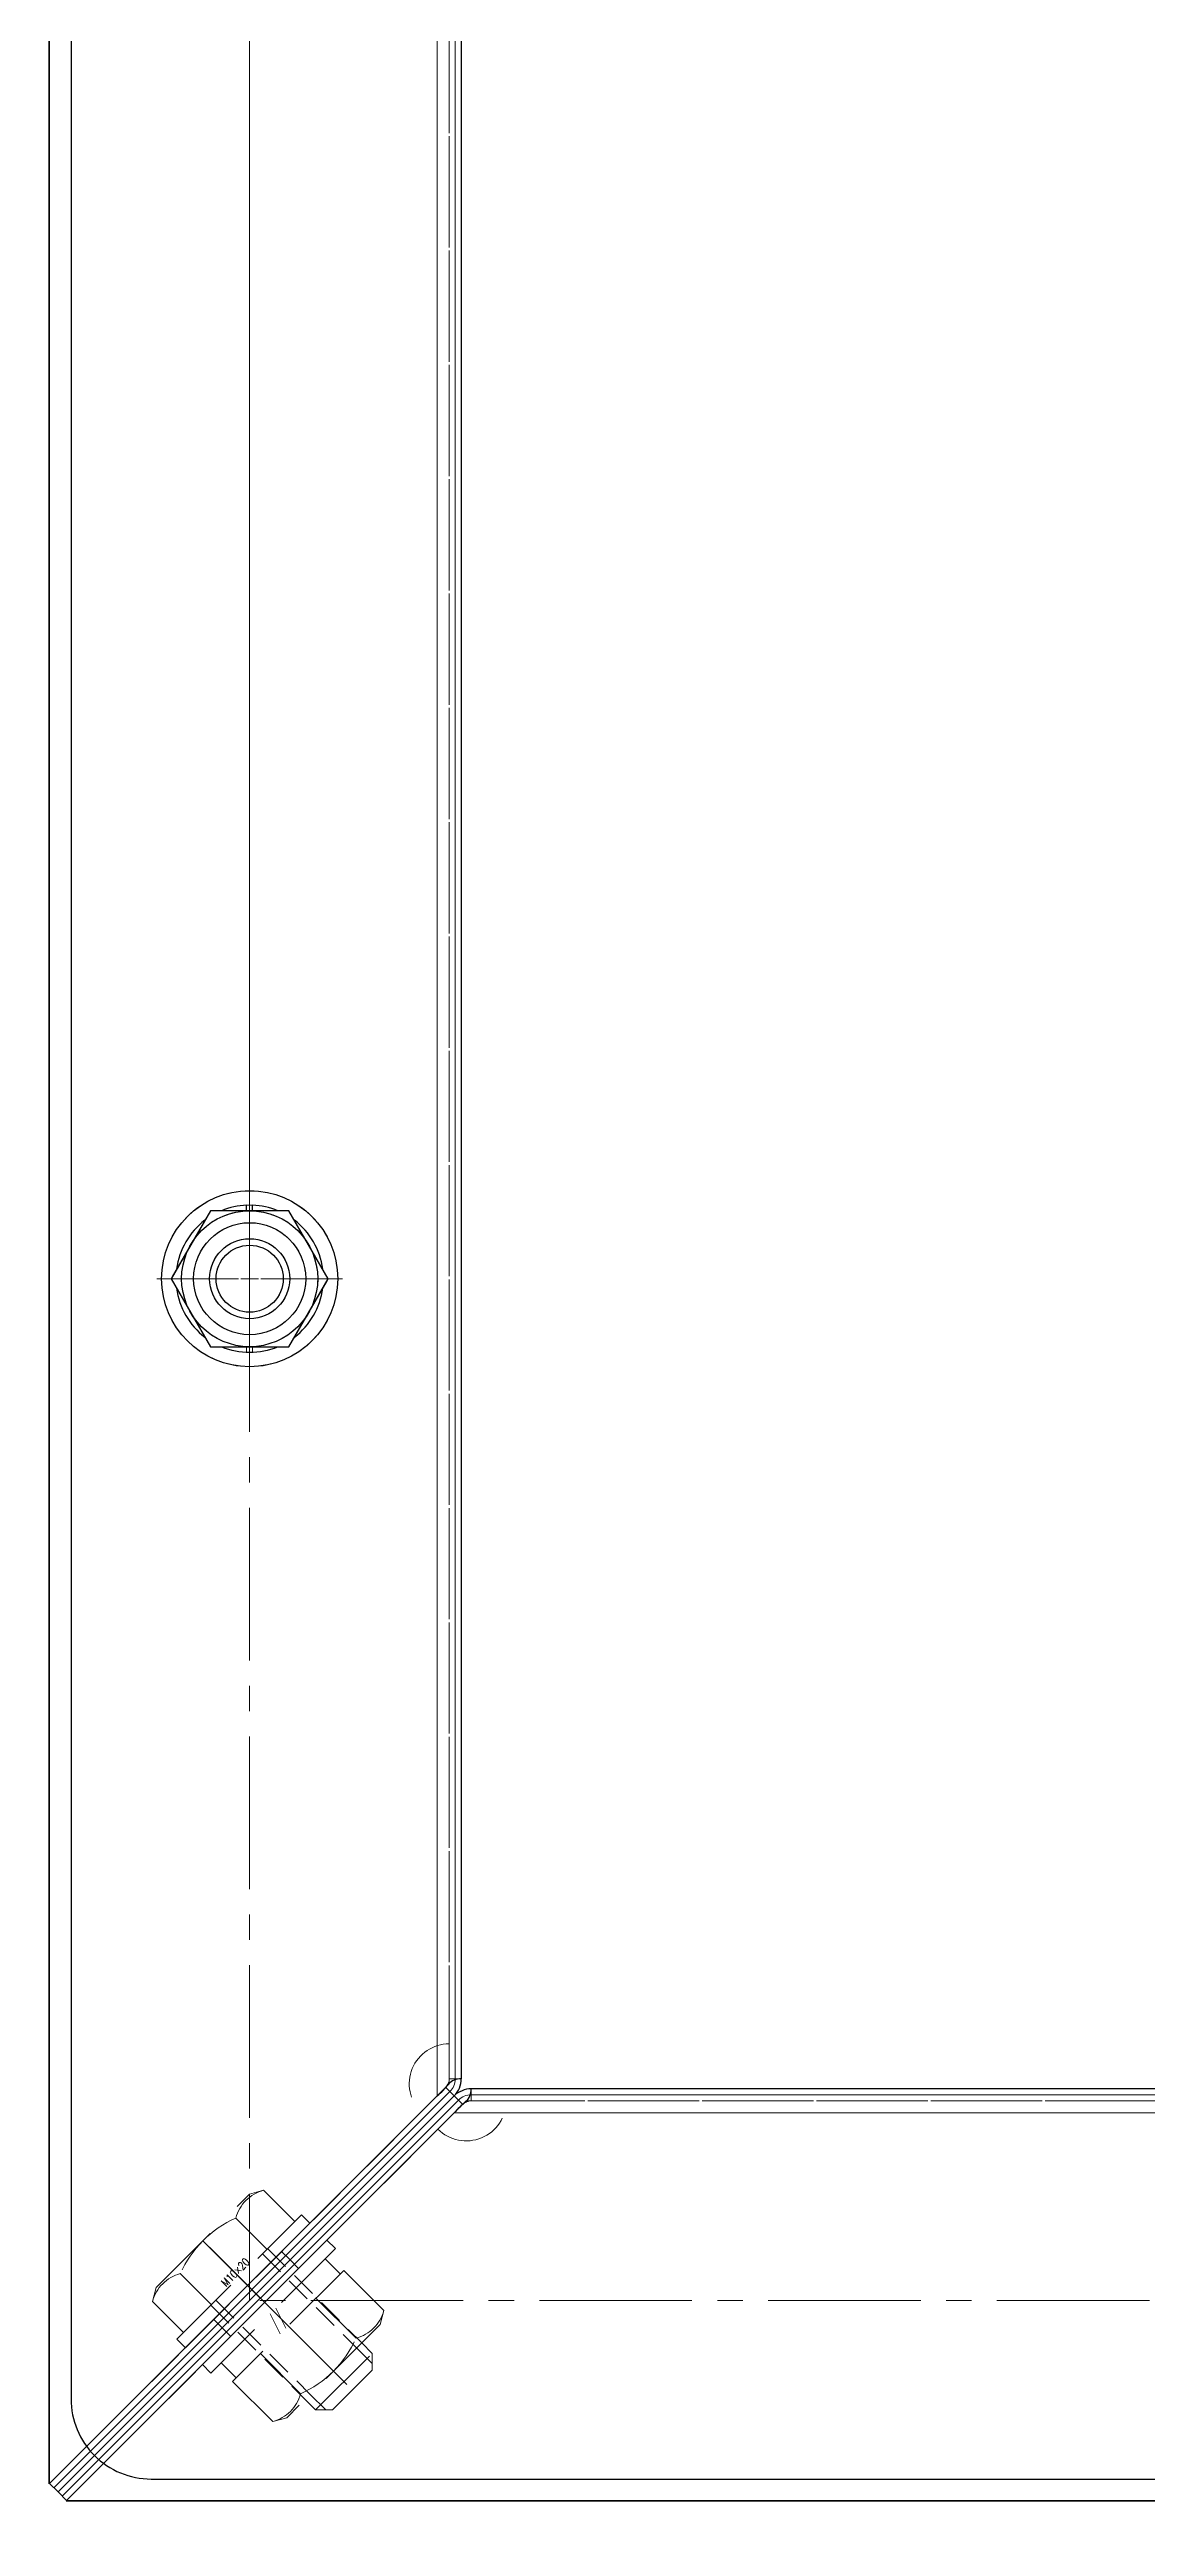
# Model space of a CAD drawing. Header units: millimetres. Extents: x 0 to 51411, y 0 to 16902.
# Drawn here: x 1971.5 to 2108.7, y 7998.1 to 8304.5 of the extents above; entities that cross this region are included whole.
import ezdxf

# ---------------------------------------------------------------- set-up
doc = ezdxf.new("R2010")
doc.units = ezdxf.units.MM
doc.linetypes.add('CENTER2', pattern=[28.575, 19.05, -3.175, 3.175, -3.175])
doc.linetypes.add('HIDDEN2', pattern=[4.7625, 3.175, -1.5875])
for name, color, linetype, lineweight in [('01_外形線', 7, 'Continuous', 25), ('03_かくれ線', 6, 'HIDDEN2', 13), ('04_中心線', 1, 'CENTER2', 9)]:
    doc.layers.add(name, color=color, linetype=linetype, lineweight=lineweight)
doc.layers.add('10_補助線', color=8, linetype='Continuous', lineweight=13, plot=False)
doc.styles.add('寸法用', font='simplex.shx', dxfattribs={"width": 0.8, "bigfont": '@extfont2.shx'})

# ---------------------------------------------------------------- blocks, each defined once
blk = doc.blocks.new('*U508')
at = {"layer": '04_中心線', "color": 0, "linetype": 'CENTER2', "transparency": 16777216}
for p, q in [((0, 1.4), (0, 10.5)), ((-10.5, 0), (-1.4, 0)), ((1.4, 0), (10.5, 0)), ((0, -10.5), (0, -1.4))]:
    blk.add_line(p, q, dxfattribs=at)
at = {"layer": '04_中心線', "color": 0, "linetype": 'Continuous', "transparency": 16777216}
for p, q in [((-0.7, 0), (0.7, 0)), ((0, -0.7), (0, 0.7))]:
    blk.add_line(p, q, dxfattribs=at)
blk = doc.blocks.new('*U544')
at = {"layer": '04_中心線', "color": 0, "linetype": 'CENTER2', "transparency": 16777216}
for p, q in [((0, 2.2), (0, 11.59)), ((-11.59, 0), (-2.2, 0)), ((2.2, 0), (11.59, 0)), ((0, -11.59), (0, -2.2))]:
    blk.add_line(p, q, dxfattribs=at)
at = {"layer": '04_中心線', "color": 0, "linetype": 'Continuous', "transparency": 16777216}
for p, q in [((-1.1, 0), (1.1, 0)), ((0, -1.1), (0, 1.1))]:
    blk.add_line(p, q, dxfattribs=at)
blk = doc.blocks.new('*U566')
at = {"layer": '04_中心線', "color": 0, "linetype": 'CENTER2', "transparency": 16777216}
for p, q in [((0, 1.4), (0, 10.5)), ((-10.5, 0), (-1.4, 0)), ((1.4, 0), (10.5, 0)), ((0, -10.5), (0, -1.4))]:
    blk.add_line(p, q, dxfattribs=at)
at = {"layer": '04_中心線', "color": 0, "linetype": 'Continuous', "transparency": 16777216}
for p, q in [((-0.7, 0), (0.7, 0)), ((0, -0.7), (0, 0.7))]:
    blk.add_line(p, q, dxfattribs=at)
blk = doc.blocks.new('*U558')
at = {"layer": '04_中心線', "color": 0, "linetype": 'CENTER2', "transparency": 16777216}
for p, q in [((0, 2.2), (0, 11.59)), ((-11.59, 0), (-2.2, 0)), ((2.2, 0), (11.59, 0)), ((0, -11.59), (0, -2.2))]:
    blk.add_line(p, q, dxfattribs=at)
at = {"layer": '04_中心線', "color": 0, "linetype": 'Continuous', "transparency": 16777216}
for p, q in [((-1.1, 0), (1.1, 0)), ((0, -1.1), (0, 1.1))]:
    blk.add_line(p, q, dxfattribs=at)

msp = doc.modelspace()

# ---------------------------------------------------------------- linework, layer by layer
at = {"layer": '01_外形線'}
for p, q in [((1971.613, 8000.308), (1971.613, 8901.424)), ((2023.05, 8850.866), (2023.05, 8050.866)), ((2824.292, 8049.623), (2024.292, 8049.623)), ((1971.613, 8000.308), (2020.05, 8048.745)), ((2020.05, 8048.745), (1971.613, 8000.308)), ((1972.674, 7999.247), (2022.171, 8048.745)), ((1972.674, 7999.247), (2022.171, 8048.745)), ((1973.734, 7998.186), (2022.171, 8046.623)), ((2022.171, 8046.623), (1973.734, 7998.186)), ((1972.674, 7999.247), (1971.613, 8000.308)), ((1972.674, 7999.247), (1973.734, 7998.186)), ((1973.734, 7998.186), (2874.851, 7998.186))]:
    msp.add_line(p, q, dxfattribs=at)
for points in [[(1971.613, 8000.308), (1971.55, 8000.245), (1971.55, 8901.487), (1971.613, 8901.424)], [(1996.238, 8159.366), (1996.238, 8160.058)], [(1996.988, 8159.366), (1996.988, 8160.058)], [(1973.734, 7998.186), (1973.671, 7998.123), (2874.914, 7998.123), (2874.851, 7998.186)]]:
    msp.add_lwpolyline(points, dxfattribs=at)
msp.add_lwpolyline([(1984.292, 8000.866), (2864.292, 8000.866, 0.4142136), (2874.292, 8010.866), (2874.292, 8900.866), (1974.292, 8900.866), (1974.292, 8010.866, 0.4142136)], format="xyb", close=True, dxfattribs=at)
msp.add_lwpolyline([(1991.705, 8142.366), (2001.52, 8142.366), (2006.428, 8150.866), (2001.52, 8159.366), (1991.705, 8159.366), (1986.798, 8150.866)], close=True, dxfattribs=at)
for radius in [11, 8.5, 7, 5, 4.188]:
    msp.add_circle((1996.613, 8150.866), radius, dxfattribs=at)
for centre, radius, start, end in [((1996.613, 8150.866), 9.2, 92.33607, 112.49498), ((1996.613, 8150.866), 9.2, 67.50502, 87.66393), ((1996.613, 8150.866), 9.2, 127.50502, 172.49498), ((1996.613, 8150.866), 9.2, 7.50502, 52.49498), ((1996.613, 8150.866), 9.2, 187.50502, 232.49498), ((1996.613, 8150.866), 9.2, 307.50502, 352.49498), ((1996.613, 8150.866), 9.2, 247.50502, 292.49498), ((2014.449, 8055.447), 8.734, 309.88575, 323.02791), ((2022.992, 8048.712), 2.155, 88.45125, 136.55529), ((2020.05, 8050.866), 3, 315, 0), ((2024.292, 8046.623), 3, 90, 135), ((2022.138, 8049.565), 2.155, 313.44471, 1.54875), ((2028.873, 8041.022), 8.734, 126.97209, 140.11425)]:
    msp.add_arc(centre, radius, start, end, dxfattribs=at)
at = {"layer": '03_かくれ線', "ltscale": 3}
for p, q in [((2021.55, 8850.866), (2021.55, 8050.866)), ((2824.292, 8048.123), (2024.292, 8048.123)), ((1984.942, 8024.809), (1996.609, 8036.476)), ((1998.355, 8036.944), (1996.609, 8036.476)), ((2002.241, 8033.057), (1998.355, 8036.944)), ((1987.523, 8018.339), (2003.079, 8033.895)), ((2004.14, 8032.835), (1988.584, 8017.278)), ((1998.771, 8029.587), (1994.885, 8033.474)), ((2003.079, 8033.895), (2004.14, 8032.835)), ((1990.705, 8015.157), (2006.261, 8030.713)), ((2007.322, 8029.653), (1991.765, 8014.096)), ((2006.049, 8028.38), (2007.923, 8026.506)), ((2006.261, 8030.713), (2007.322, 8029.653)), ((1991.831, 8022.647), (1987.944, 8026.534)), ((2008.358, 8026.941), (1994.477, 8013.06)), ((2008.358, 8026.941), (2013.376, 8021.923)), ((1984.474, 8023.064), (1984.942, 8024.809)), ((1988.361, 8019.177), (1984.474, 8023.064)), ((2007.074, 8014.344), (1998.483, 8022.935)), ((1999.897, 8022.228), (2001.128, 8019.711)), ((2004.888, 8023.471), (2009.906, 8018.453)), ((2013.376, 8021.923), (2012.908, 8020.177)), ((1999.19, 8021.521), (2000.421, 8019.004)), ((2012.908, 8020.177), (2001.241, 8008.51)), ((1988.584, 8017.278), (1987.523, 8018.339)), ((1997.947, 8016.531), (2002.965, 8011.513)), ((2004.847, 8009.5), (2011.918, 8016.571)), ((2009.973, 8017.243), (2011.918, 8015.298)), ((2010.61, 8017.879), (2011.918, 8016.571)), ((2011.918, 8016.571), (2011.918, 8014.45)), ((1991.765, 8014.096), (1990.705, 8015.157)), ((1994.912, 8013.495), (1993.038, 8015.369)), ((1994.477, 8013.06), (1999.495, 8008.042)), ((2006.968, 8009.5), (2011.918, 8014.45)), ((2003.539, 8010.808), (2004.847, 8009.5)), ((2004.175, 8011.445), (2006.12, 8009.5)), ((1999.495, 8008.042), (2001.241, 8008.51)), ((2004.847, 8009.5), (2006.968, 8009.5))]:
    msp.add_line(p, q, dxfattribs=at)
at = {"layer": '03_かくれ線'}
for p, q in [((1998.2, 8029.016), (2009.973, 8017.243)), ((1998.837, 8029.653), (2010.61, 8017.879)), ((2001.664, 8028.239), (2000.603, 8029.3)), ((2001.666, 8028.238), (2002.727, 8027.177)), ((1991.765, 8022.582), (2003.539, 8010.808)), ((1992.402, 8023.218), (2004.175, 8011.445)), ((1993.18, 8019.753), (1992.119, 8020.814)), ((1993.18, 8019.753), (1994.24, 8018.693))]:
    msp.add_line(p, q, dxfattribs=at)
at = {"layer": '03_かくれ線', "ltscale": 3}
for points in [[(1971.613, 8901.424), (2018.014, 8855.023, 0.6681786), (2021.55, 8846.487), (2021.55, 8055.245, 0.6681786), (2018.014, 8046.709), (1971.613, 8000.308)], [(2874.851, 7998.186), (2828.449, 8044.588, -0.6681786), (2819.914, 8048.123), (2028.671, 8048.123, -0.6681786), (2020.136, 8044.588), (1973.734, 7998.186)]]:
    msp.add_lwpolyline(points, format="xyb", dxfattribs=at)
msp.add_lwpolyline([(2001.52, 8159.366), (1991.705, 8159.366), (1986.798, 8150.866), (1991.705, 8142.366), (2001.52, 8142.366), (2006.428, 8150.866)], close=True, dxfattribs=at)
for points in [[(1996.238, 8142.366), (1996.238, 8141.674)], [(1996.988, 8142.366), (1996.988, 8141.674)]]:
    msp.add_lwpolyline(points, dxfattribs=at)
for radius in [11, 8.5, 7, 5, 4.188]:
    msp.add_circle((1996.613, 8150.866), radius, dxfattribs=at)
for centre, radius, start, end in [((1996.613, 8150.866), 9.2, 67.50502, 112.49498), ((1996.613, 8150.866), 9.2, 127.50502, 172.49498), ((1996.613, 8150.866), 9.2, 7.50502, 52.49498), ((1996.613, 8150.866), 9.2, 187.50502, 232.49498), ((1996.613, 8150.866), 9.2, 307.50502, 352.49498), ((1996.613, 8150.866), 9.2, 247.50502, 267.66393), ((1996.613, 8150.866), 9.2, 272.33607, 292.49498), ((1999.625, 8032.204), 4.907, 105.00001, 164.99999), ((2000.519, 8020.899), 13.779, 114.136, 155.864), ((1989.214, 8021.793), 4.907, 105.00001, 164.99999), ((2008.635, 8023.193), 4.907, 285.00001, 344.99999), ((1997.331, 8024.087), 13.779, 294.136, 335.864), ((1998.225, 8012.783), 4.907, 285.00001, 344.99999)]:
    msp.add_arc(centre, radius, start, end, dxfattribs=at)
at = {"layer": '03_かくれ線'}
for centre, start, end in [((2020.05, 8050.866), 315, 0), ((2024.292, 8046.623), 90, 135)]:
    msp.add_arc(centre, 1.5, start, end, dxfattribs=at)
at = {"layer": '04_中心線'}
for p, q in [((1996.613, 8150.866), (1996.613, 8750.866)), ((1996.613, 8750.866), (1996.613, 8023.186)), ((1990.776, 8030.643), (2009.443, 8011.975)), ((1991.589, 8029.829), (2002.195, 8019.223)), ((2003.256, 8018.162), (1992.649, 8028.769)), ((2851.972, 8023.186), (1996.613, 8023.186))]:
    msp.add_line(p, q, dxfattribs=at)
at = {"layer": '10_補助線'}
for p, q in [((2020.05, 8854.048), (2020.05, 8048.745)), ((2022.3, 8850.866), (2022.3, 8050.866)), ((2022.171, 8048.745), (2021.11, 8049.805)), ((2021.55, 8050.866), (2023.05, 8050.866)), ((2024.292, 8048.123), (2024.292, 8049.623)), ((1972.143, 7999.777), (2021.641, 8049.275)), ((1973.204, 7998.717), (2022.701, 8048.214)), ((2022.171, 8048.745), (2023.232, 8047.684)), ((2827.474, 8046.623), (2022.171, 8046.623)), ((2824.292, 8048.873), (2024.292, 8048.873))]:
    msp.add_line(p, q, dxfattribs=at)
for points in [[(2018.014, 8046.709), (2021.55, 8050.245), (2021.55, 8055.245)], [(2020.136, 8044.588), (2023.671, 8048.123), (2028.671, 8048.123)]]:
    msp.add_lwpolyline(points, dxfattribs=at)
for centre, start, end in [((2020.05, 8050.866), 315, 0), ((2024.292, 8046.623), 90, 135)]:
    msp.add_arc(centre, 2.25, start, end, dxfattribs=at)

# ---------------------------------------------------------------- block references
at = {"layer": '04_中心線', "linetype": 'CENTER2'}
msp.add_blockref('*U544', (1996.613, 8150.866), dxfattribs=at)
for name, rotation in [('*U558', 180), ('*U508', 89.99999999999999), ('*U566', 180)]:
    msp.add_blockref(name, (1996.613, 8150.866), dxfattribs=dict(at, rotation=rotation))

# ---------------------------------------------------------------- texts
at = {"layer": '10_補助線', "style": '寸法用', "width": 0.8}
msp.add_text('M10×20', height=1, rotation=45, dxfattribs=at).set_placement((1993.653, 8024.822))

doc.saveas('drawing.dxf')
